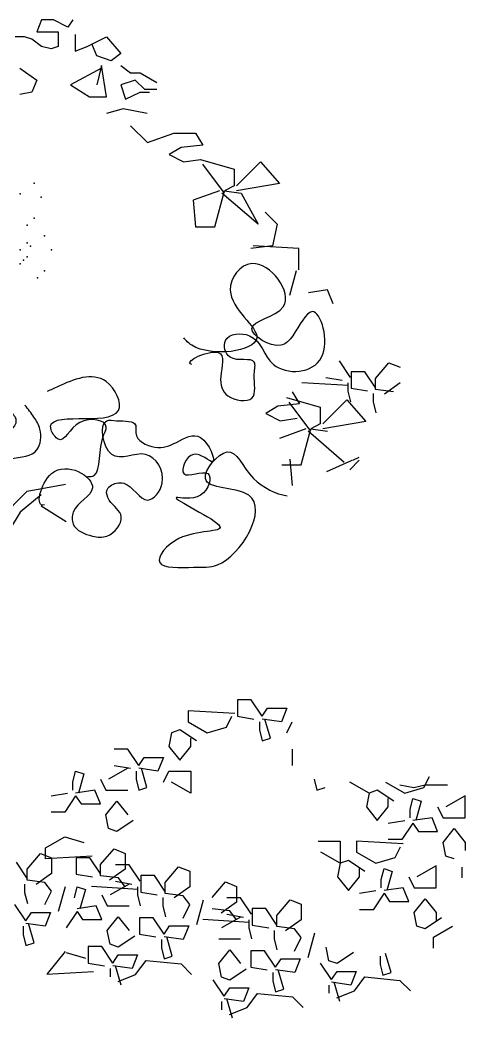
# Model space of a CAD drawing. Extents: x -15.8 to -8, y 56.1 to 69.5.
# Drawn here: x -10.648 to -9.404, y 66.523 to 69.311 of the extents above; entities that cross this region are included whole.
import ezdxf

# ---------------------------------------------------------------- set-up
doc = ezdxf.new("R2010")
doc.units = 0
doc.header["$LTSCALE"] = 0.01
doc.header["$MEASUREMENT"] = 0
doc.layers.add('MUEBLES', color=30, linetype='CONTINUOUS')

msp = doc.modelspace()

# ---------------------------------------------------------------- linework, layer by layer
at = {"layer": 'MUEBLES'}
for p, q in [((-10.5881, 69.3113), (-10.6016, 69.2777)), ((-10.5545, 69.3113), (-10.5881, 69.3113)), ((-10.5142, 69.2911), (-10.5545, 69.3113)), ((-10.5008, 69.3113), (-10.5142, 69.2911)), ((-10.6016, 69.2777), (-10.5814, 69.2777)), ((-10.5814, 69.2777), (-10.5411, 69.2777)), ((-10.5411, 69.2777), (-10.5411, 69.2374)), ((-10.4941, 69.271), (-10.4941, 69.224)), ((-10.6352, 69.2643), (-10.662, 69.2643)), ((-10.615, 69.2576), (-10.6352, 69.2643)), ((-10.5881, 69.2374), (-10.615, 69.2576)), ((-10.4605, 69.2374), (-10.4068, 69.2643)), ((-10.4336, 69.2106), (-10.4471, 69.2442)), ((-10.4068, 69.2643), (-10.3664, 69.2173)), ((-10.5613, 69.2307), (-10.5881, 69.2374)), ((-10.5411, 69.2374), (-10.5613, 69.2307)), ((-10.4941, 69.224), (-10.4605, 69.2374)), ((-10.3664, 69.2173), (-10.3933, 69.1972)), ((-10.3933, 69.1972), (-10.4336, 69.2106)), ((-10.6486, 69.177), (-10.6016, 69.1435)), ((-10.4202, 69.177), (-10.5075, 69.13)), ((-10.4202, 69.1837), (-10.4336, 69.13)), ((-10.4068, 69.0965), (-10.4202, 69.1837)), ((-10.3664, 69.1837), (-10.3396, 69.1636)), ((-10.3396, 69.1636), (-10.3127, 69.1636)), ((-10.3127, 69.1636), (-10.2657, 69.1368)), ((-10.6016, 69.1435), (-10.615, 69.1099)), ((-10.5075, 69.13), (-10.4538, 69.0965)), ((-10.3261, 69.1435), (-10.3664, 69.13)), ((-10.3664, 69.13), (-10.353, 69.0898)), ((-10.2993, 69.1166), (-10.3261, 69.1435)), ((-10.615, 69.1099), (-10.6486, 69.1032)), ((-10.353, 69.0898), (-10.3127, 69.1099)), ((-10.3127, 69.1099), (-10.2858, 69.1099)), ((-10.2657, 69.1166), (-10.2993, 69.1166)), ((-10.4538, 69.0965), (-10.4068, 69.0965)), ((-10.3597, 69.0629), (-10.4068, 69.0495)), ((-10.2926, 69.0495), (-10.3597, 69.0629)), ((-10.3389, 69.0156), (-10.2919, 68.9686)), ((-10.2919, 68.9686), (-10.218, 68.9954)), ((-10.218, 68.9954), (-10.1575, 68.9954)), ((-10.1575, 68.9954), (-10.1373, 68.9619)), ((-10.1373, 68.9619), (-10.1978, 68.9552)), ((-10.1978, 68.9552), (-10.2314, 68.935)), ((-10.2314, 68.935), (-10.1911, 68.9149)), ((-10.1911, 68.9149), (-10.1441, 68.9216)), ((-10.1441, 68.9216), (-10.05, 68.8948)), ((-10.0769, 68.8276), (-10.1373, 68.9082)), ((-10.0433, 68.8478), (-9.9761, 68.9149)), ((-9.9761, 68.9149), (-9.9224, 68.8545)), ((-10.05, 68.8948), (-10.05, 68.8478)), ((-9.9224, 68.8545), (-10.0433, 68.8343)), ((-10.0903, 68.8343), (-10.1642, 68.8075)), ((-10.1038, 68.7336), (-10.0769, 68.8343)), ((-9.9828, 68.7404), (-10.0836, 68.8276)), ((-10.05, 68.8478), (-10.0769, 68.8343)), ((-10.0769, 68.8343), (-10.0299, 68.8276)), ((-10.0299, 68.8276), (-9.9828, 68.7404)), ((-10.1642, 68.8075), (-10.1575, 68.7336)), ((-9.9627, 68.7739), (-9.9291, 68.7404)), ((-9.9291, 68.7404), (-9.9425, 68.6799)), ((-10.1575, 68.7336), (-10.1038, 68.7336)), ((-9.9425, 68.6799), (-10.003, 68.6732)), ((-9.8686, 68.6732), (-9.9963, 68.6799)), ((-9.8686, 68.6128), (-9.8686, 68.6732)), ((-9.876, 68.6102), (-9.8947, 68.5418)), ((-9.7885, 68.5569), (-9.8421, 68.5492)), ((-9.7731, 68.5186), (-9.7885, 68.5569)), ((-9.7246, 68.3128), (-9.7552, 68.3587)), ((-9.6544, 68.3097), (-9.617, 68.3532)), ((-9.617, 68.3532), (-9.5859, 68.3408)), ((-9.6844, 68.3285), (-9.7227, 68.3285)), ((-9.7227, 68.3285), (-9.7227, 68.2826)), ((-9.6538, 68.2826), (-9.6844, 68.3285)), ((-9.7304, 68.2902), (-9.8607, 68.2979)), ((-9.7935, 68.3128), (-9.7476, 68.3051)), ((-9.7322, 68.2975), (-9.7322, 68.2745)), ((-9.6544, 68.2785), (-9.6544, 68.3097)), ((-9.5859, 68.2972), (-9.6295, 68.2661)), ((-9.8873, 68.2722), (-9.8672, 68.2387)), ((-9.7322, 68.2745), (-9.7246, 68.2439)), ((-9.7227, 68.2826), (-9.6768, 68.2749)), ((-9.6614, 68.2673), (-9.6614, 68.2443)), ((-9.6046, 68.2723), (-9.6544, 68.2785)), ((-9.8672, 68.2387), (-9.9276, 68.232)), ((-9.9029, 68.2564), (-9.8089, 68.2296)), ((-9.8357, 68.1624), (-9.8962, 68.243)), ((-9.8021, 68.1826), (-9.735, 68.2497)), ((-9.735, 68.2497), (-9.6812, 68.1893)), ((-9.6614, 68.2443), (-9.6538, 68.2136)), ((-9.9276, 68.232), (-9.9612, 68.2118)), ((-9.9612, 68.2118), (-9.9209, 68.1917)), ((-9.8089, 68.2296), (-9.8089, 68.1826)), ((-9.9209, 68.1917), (-9.8739, 68.1984)), ((-9.8089, 68.1826), (-9.8357, 68.1691)), ((-9.6812, 68.1893), (-9.8021, 68.1691)), ((-9.8492, 68.1691), (-9.9231, 68.1423)), ((-9.8626, 68.0684), (-9.8357, 68.1691)), ((-9.7417, 68.0752), (-9.8425, 68.1624)), ((-9.8357, 68.1691), (-9.7887, 68.1624)), ((-9.894, 68.0843), (-9.8873, 68.0104)), ((-9.7901, 68.0496), (-9.7194, 68.081)), ((-9.6997, 68.0812), (-9.7266, 68.0543)), ((-9.701, 68.0889), (-9.7184, 68.0809)), ((-9.9163, 68.0684), (-9.8626, 68.0684)), ((-10.6285, 67.9944), (-10.5208, 68.014)), ((-10.7068, 67.9162), (-10.6285, 67.9944)), ((-10.5893, 67.9846), (-10.6481, 67.9357)), ((-10.6481, 67.9357), (-10.6774, 67.8868)), ((-10.589, 67.9535), (-10.5193, 67.91)), ((-10.002, 67.4118), (-10.0403, 67.4118)), ((-10.0403, 67.4118), (-10.0403, 67.3659)), ((-9.9714, 67.3659), (-10.002, 67.4118)), ((-10.048, 67.3735), (-10.1783, 67.3812)), ((-10.1783, 67.3812), (-10.1783, 67.3506)), ((-9.9714, 67.3659), (-9.956, 67.3889)), ((-9.956, 67.3889), (-9.9024, 67.3889)), ((-9.9024, 67.3889), (-9.9177, 67.3506)), ((-10.1783, 67.3506), (-10.1247, 67.3199)), ((-10.071, 67.3352), (-10.0557, 67.3659)), ((-10.0403, 67.3659), (-9.9944, 67.3582)), ((-9.979, 67.3506), (-9.979, 67.3276)), ((-9.9177, 67.3506), (-9.9714, 67.3582)), ((-9.9484, 67.3046), (-9.9637, 67.3582)), ((-9.9024, 67.3199), (-9.8871, 67.3506)), ((-10.2243, 67.3199), (-10.232, 67.2816)), ((-10.2013, 67.3276), (-10.2243, 67.3199)), ((-10.1553, 67.297), (-10.2013, 67.3276)), ((-10.1247, 67.3199), (-10.071, 67.3352)), ((-9.979, 67.3276), (-9.9714, 67.297)), ((-10.1706, 67.2816), (-10.1706, 67.3046)), ((-9.9714, 67.297), (-9.9484, 67.3046)), ((-10.3469, 67.274), (-10.3852, 67.274)), ((-10.3163, 67.228), (-10.3469, 67.274)), ((-10.232, 67.2816), (-10.2013, 67.2433)), ((-10.2013, 67.2433), (-10.1706, 67.2816)), ((-9.8871, 67.274), (-9.8871, 67.228)), ((-10.3163, 67.228), (-10.3009, 67.251)), ((-10.3009, 67.251), (-10.2473, 67.251)), ((-10.2473, 67.251), (-10.2626, 67.2127)), ((-10.5002, 67.1821), (-10.4926, 67.2127)), ((-10.4926, 67.2127), (-10.4696, 67.205)), ((-10.4696, 67.205), (-10.4849, 67.1514)), ((-10.3469, 67.2204), (-10.4006, 67.1897)), ((-10.3852, 67.228), (-10.3393, 67.2204)), ((-10.3239, 67.2127), (-10.3239, 67.1897)), ((-10.2626, 67.2127), (-10.3163, 67.2204)), ((-10.2933, 67.1668), (-10.3086, 67.2204)), ((-10.2473, 67.1821), (-10.232, 67.2127)), ((-10.232, 67.2127), (-10.1706, 67.2127)), ((-10.1706, 67.2127), (-10.1706, 67.1514)), ((-10.5002, 67.1591), (-10.5002, 67.1821)), ((-10.4236, 67.1897), (-10.4082, 67.1591)), ((-10.3239, 67.1897), (-10.3163, 67.1591)), ((-10.1706, 67.1514), (-10.2243, 67.1821)), ((-9.8257, 67.1897), (-9.8181, 67.1591)), ((-9.6724, 67.1514), (-9.7261, 67.1821)), ((-9.6265, 67.1821), (-9.5728, 67.1514)), ((-9.5192, 67.1668), (-9.5038, 67.1974)), ((-10.5615, 67.1438), (-10.5155, 67.1514)), ((-10.4389, 67.1591), (-10.4926, 67.1514)), ((-10.4236, 67.1208), (-10.4389, 67.1591)), ((-10.4082, 67.1591), (-10.3469, 67.1591)), ((-10.3163, 67.1591), (-10.2933, 67.1668)), ((-9.8181, 67.1591), (-9.7951, 67.1668)), ((-9.6724, 67.1514), (-9.6801, 67.1131)), ((-9.6495, 67.1591), (-9.6724, 67.1514)), ((-9.6035, 67.1285), (-9.6495, 67.1591)), ((-9.5472, 67.1656), (-9.5862, 67.1734)), ((-9.5728, 67.1514), (-9.5192, 67.1668)), ((-9.516, 67.1734), (-9.5472, 67.1656)), ((-9.4536, 67.1734), (-9.516, 67.1734)), ((-10.4926, 67.1438), (-10.5232, 67.0978)), ((-10.4926, 67.1438), (-10.4772, 67.1208)), ((-10.4772, 67.1208), (-10.4236, 67.1208)), ((-10.4082, 67.0902), (-10.3776, 67.1285)), ((-10.3776, 67.1285), (-10.3469, 67.0902)), ((-9.6188, 67.1131), (-9.6188, 67.1361)), ((-9.5575, 67.1055), (-9.5498, 67.1361)), ((-9.5498, 67.1361), (-9.5268, 67.1285)), ((-9.5268, 67.1285), (-9.5422, 67.0748)), ((-9.4042, 67.1438), (-9.4578, 67.1131)), ((-9.4042, 67.0825), (-9.4042, 67.1438)), ((-10.5232, 67.0978), (-10.5615, 67.0978)), ((-9.6801, 67.1131), (-9.6495, 67.0748)), ((-9.6495, 67.0748), (-9.6188, 67.1131)), ((-9.5575, 67.0825), (-9.5575, 67.1055)), ((-9.4808, 67.1131), (-9.4655, 67.0825)), ((-10.4006, 67.0519), (-10.4082, 67.0902)), ((-10.3316, 67.0748), (-10.3776, 67.0442)), ((-9.6188, 67.0672), (-9.5728, 67.0748)), ((-9.5498, 67.0672), (-9.5805, 67.0212)), ((-9.4962, 67.0825), (-9.5498, 67.0748)), ((-9.5498, 67.0672), (-9.5345, 67.0442)), ((-9.4808, 67.0442), (-9.4962, 67.0825)), ((-9.4655, 67.0825), (-9.4042, 67.0825)), ((-10.3776, 67.0442), (-10.4006, 67.0519)), ((-9.5345, 67.0442), (-9.4808, 67.0442)), ((-9.4655, 67.0136), (-9.4348, 67.0519)), ((-9.4348, 67.0519), (-9.4042, 67.0136)), ((-10.5769, 66.9983), (-10.5232, 67.0289)), ((-10.5232, 67.0289), (-10.4696, 67.0136)), ((-9.8145, 67.0167), (-9.7532, 67.0167)), ((-9.7532, 67.0167), (-9.7532, 66.9555)), ((-9.5769, 67.0091), (-9.7072, 67.0167)), ((-9.7072, 67.0167), (-9.7072, 66.9861)), ((-9.5805, 67.0212), (-9.6188, 67.0212)), ((-9.4578, 66.9753), (-9.4655, 67.0136)), ((-9.4042, 67.0136), (-9.4042, 66.9906)), ((-10.6283, 66.9391), (-10.591, 66.9827)), ((-10.591, 66.9827), (-10.5598, 66.9702)), ((-10.5769, 66.9676), (-10.5769, 66.9983)), ((-10.4228, 66.9516), (-10.3854, 66.9951)), ((-10.3854, 66.9951), (-10.3542, 66.9827)), ((-10.3542, 66.9827), (-10.3542, 66.9391)), ((-9.7532, 66.9555), (-9.8069, 66.9861)), ((-9.7072, 66.9861), (-9.6536, 66.9555)), ((-9.5999, 66.9708), (-9.5846, 67.0014)), ((-10.6277, 66.912), (-10.6583, 66.958)), ((-10.4466, 66.9753), (-10.5769, 66.9676)), ((-10.5598, 66.9702), (-10.5598, 66.9267)), ((-10.4528, 66.9704), (-10.4911, 66.9704)), ((-10.4911, 66.9704), (-10.4911, 66.9245)), ((-10.4221, 66.9245), (-10.4528, 66.9704)), ((-9.7532, 66.9555), (-9.7609, 66.9172)), ((-9.7302, 66.9631), (-9.7532, 66.9555)), ((-9.6842, 66.9325), (-9.7302, 66.9631)), ((-9.6536, 66.9555), (-9.5999, 66.9708)), ((-9.4348, 66.9676), (-9.4578, 66.9753)), ((-10.6283, 66.908), (-10.6283, 66.9391)), ((-10.5598, 66.9267), (-10.6034, 66.8955)), ((-10.4228, 66.9204), (-10.4228, 66.9516)), ((-10.3542, 66.9391), (-10.3978, 66.908)), ((-10.3429, 66.9508), (-10.3812, 66.9508)), ((-10.3123, 66.9049), (-10.3429, 66.9508)), ((-10.2421, 66.9018), (-10.2047, 66.9453)), ((-10.2047, 66.9453), (-10.1736, 66.9329)), ((-10.1736, 66.9329), (-10.1736, 66.8893)), ((-9.6996, 66.9172), (-9.6996, 66.9401)), ((-9.6382, 66.9095), (-9.6306, 66.9401)), ((-9.6306, 66.9401), (-9.6076, 66.9325)), ((-9.6076, 66.9325), (-9.6229, 66.8789)), ((-9.4849, 66.9478), (-9.5386, 66.9172)), ((-9.4849, 66.8865), (-9.4849, 66.9478)), ((-9.4119, 66.914), (-9.4119, 66.9446)), ((-10.5785, 66.9018), (-10.6283, 66.908)), ((-10.5598, 66.8769), (-10.5785, 66.9018)), ((-10.4911, 66.9245), (-10.4451, 66.9168)), ((-10.3729, 66.9142), (-10.4228, 66.9204)), ((-10.3812, 66.9049), (-10.3352, 66.8972)), ((-10.3542, 66.8893), (-10.3729, 66.9142)), ((-10.2721, 66.9206), (-10.3104, 66.9206)), ((-10.3104, 66.9206), (-10.3104, 66.8747)), ((-10.2414, 66.8747), (-10.2721, 66.9206)), ((-10.2421, 66.8706), (-10.2421, 66.9018)), ((-10.1113, 66.8593), (-10.0739, 66.9029)), ((-10.0739, 66.9029), (-10.0427, 66.8905)), ((-9.7609, 66.9172), (-9.7302, 66.8789)), ((-9.7302, 66.8789), (-9.6996, 66.9172)), ((-9.6382, 66.8865), (-9.6382, 66.9095)), ((-9.5616, 66.9172), (-9.5463, 66.8865)), ((-10.6353, 66.8967), (-10.6353, 66.8737)), ((-10.6353, 66.8737), (-10.6277, 66.8431)), ((-10.5785, 66.8395), (-10.5598, 66.8769)), ((-10.5224, 66.8893), (-10.5411, 66.8208)), ((-10.4962, 66.8589), (-10.4885, 66.8896)), ((-10.4885, 66.8896), (-10.4655, 66.8819)), ((-10.4655, 66.8819), (-10.4809, 66.8283)), ((-10.3181, 66.8823), (-10.4484, 66.89)), ((-10.3429, 66.8972), (-10.3966, 66.8666)), ((-10.3199, 66.8896), (-10.3199, 66.8666)), ((-10.3104, 66.8747), (-10.2644, 66.867)), ((-10.1923, 66.8644), (-10.2421, 66.8706)), ((-10.1736, 66.8893), (-10.2172, 66.8582)), ((-10.0427, 66.8905), (-10.0427, 66.8469)), ((-9.6996, 66.8712), (-9.6536, 66.8789)), ((-9.6306, 66.8712), (-9.6612, 66.8253)), ((-9.5769, 66.8865), (-9.6306, 66.8789)), ((-9.6306, 66.8712), (-9.6152, 66.8482)), ((-9.5616, 66.8482), (-9.5769, 66.8865)), ((-9.5463, 66.8865), (-9.4849, 66.8865)), ((-10.4196, 66.8666), (-10.4042, 66.836)), ((-10.3199, 66.8666), (-10.3123, 66.836)), ((-10.2491, 66.8594), (-10.2491, 66.8364)), ((-10.1736, 66.8395), (-10.1923, 66.8644)), ((-10.1362, 66.852), (-10.1549, 66.7835)), ((-10.0427, 66.8469), (-10.0863, 66.8158)), ((-10.0314, 66.8586), (-10.0697, 66.8586)), ((-10.0008, 66.8127), (-10.0314, 66.8586)), ((-9.9306, 66.8095), (-9.8932, 66.8531)), ((-9.8932, 66.8531), (-9.8621, 66.8407)), ((-9.6152, 66.8482), (-9.5616, 66.8482)), ((-9.5463, 66.8176), (-9.5156, 66.8559)), ((-9.5156, 66.8559), (-9.4849, 66.8176)), ((-10.6317, 66.7945), (-10.6623, 66.8404)), ((-10.6317, 66.7945), (-10.6164, 66.8175)), ((-10.6164, 66.8175), (-10.5627, 66.8175)), ((-10.5627, 66.8175), (-10.578, 66.7792)), ((-10.4885, 66.8206), (-10.5192, 66.7747)), ((-10.4349, 66.836), (-10.4885, 66.8283)), ((-10.4885, 66.8206), (-10.4732, 66.7977)), ((-10.4196, 66.7977), (-10.4349, 66.836)), ((-10.4042, 66.836), (-10.3429, 66.836)), ((-10.2491, 66.8364), (-10.2414, 66.8057)), ((-10.1923, 66.8022), (-10.1736, 66.8395)), ((-10.0614, 66.822), (-10.1113, 66.8282)), ((-10.0427, 66.7971), (-10.0614, 66.822)), ((-9.9989, 66.8284), (-9.9989, 66.7824)), ((-9.9606, 66.8284), (-9.9989, 66.8284)), ((-9.93, 66.7824), (-9.9606, 66.8284)), ((-9.8621, 66.8407), (-9.8621, 66.7971)), ((-9.6612, 66.8253), (-9.6996, 66.8253)), ((-9.5386, 66.7793), (-9.5463, 66.8176)), ((-9.4849, 66.8176), (-9.4849, 66.7946)), ((-10.578, 66.7792), (-10.6317, 66.7868)), ((-10.6087, 66.7332), (-10.624, 66.7868)), ((-10.4732, 66.7977), (-10.4196, 66.7977)), ((-10.4042, 66.767), (-10.3736, 66.8053)), ((-10.3736, 66.8053), (-10.3429, 66.767)), ((-10.2761, 66.8031), (-10.3144, 66.8031)), ((-10.3144, 66.8031), (-10.3144, 66.7571)), ((-10.2455, 66.7571), (-10.2761, 66.8031)), ((-10.0066, 66.7901), (-10.1369, 66.7978)), ((-10.0314, 66.805), (-10.0851, 66.7744)), ((-10.0697, 66.8127), (-10.0238, 66.805)), ((-10.0084, 66.7973), (-10.0084, 66.7744)), ((-9.9306, 66.7784), (-9.9306, 66.8095)), ((-9.8621, 66.7971), (-9.9057, 66.766)), ((-9.4696, 66.8023), (-9.5156, 66.7716)), ((-10.6393, 66.7792), (-10.6393, 66.7562)), ((-10.3966, 66.7287), (-10.4042, 66.767)), ((-10.2455, 66.7571), (-10.2301, 66.7801)), ((-10.2301, 66.7801), (-10.1765, 66.7801)), ((-10.1765, 66.7801), (-10.1918, 66.7418)), ((-10.0084, 66.7744), (-10.0008, 66.7437)), ((-9.9989, 66.7824), (-9.953, 66.7748)), ((-9.9376, 66.7671), (-9.9376, 66.7442)), ((-9.8808, 66.7722), (-9.9306, 66.7784)), ((-9.8621, 66.7473), (-9.8808, 66.7722)), ((-9.8247, 66.7597), (-9.8434, 66.6913)), ((-9.5156, 66.7716), (-9.5386, 66.7793)), ((-9.4926, 66.7487), (-9.439, 66.7793)), ((-10.6393, 66.7562), (-10.6317, 66.7256)), ((-10.6317, 66.7256), (-10.6087, 66.7332)), ((-10.3276, 66.7517), (-10.3736, 66.7211)), ((-10.3144, 66.7571), (-10.2684, 66.7495)), ((-10.2531, 66.7418), (-10.2531, 66.7189)), ((-10.1918, 66.7418), (-10.2455, 66.7495)), ((-10.2225, 66.6959), (-10.2378, 66.7495)), ((-10.0927, 66.7437), (-10.0314, 66.7437)), ((-9.9376, 66.7442), (-9.93, 66.7135)), ((-9.8808, 66.7099), (-9.8621, 66.7473)), ((-9.4926, 66.718), (-9.4926, 66.7487)), ((-10.5224, 66.7088), (-10.5723, 66.6465)), ((-10.5192, 66.7058), (-10.4655, 66.6904)), ((-10.4194, 66.7222), (-10.4577, 66.7222)), ((-10.4577, 66.7222), (-10.4577, 66.6762)), ((-10.3887, 66.6762), (-10.4194, 66.7222)), ((-10.3736, 66.7211), (-10.3966, 66.7287)), ((-10.2531, 66.7189), (-10.2455, 66.6882)), ((-10.0927, 66.6748), (-10.0621, 66.7131)), ((-10.0621, 66.7131), (-10.0314, 66.6748)), ((-10.0029, 66.7109), (-10.0029, 66.6649)), ((-9.9646, 66.7109), (-10.0029, 66.7109)), ((-9.934, 66.6649), (-9.9646, 66.7109)), ((-9.7851, 66.6826), (-9.7928, 66.7209)), ((-9.7161, 66.7056), (-9.7621, 66.675)), ((-9.611, 66.6498), (-9.6263, 66.7034)), ((-10.4577, 66.6762), (-10.4117, 66.6686)), ((-10.3887, 66.6762), (-10.3734, 66.6992)), ((-10.3734, 66.6992), (-10.3198, 66.6992)), ((-10.3198, 66.6992), (-10.3351, 66.6609)), ((-10.325, 66.6445), (-10.2957, 66.6837)), ((-10.2957, 66.6837), (-10.1978, 66.6739)), ((-10.2455, 66.6882), (-10.2225, 66.6959)), ((-10.0851, 66.6365), (-10.0927, 66.6748)), ((-9.934, 66.6649), (-9.9186, 66.6879)), ((-9.9186, 66.6879), (-9.865, 66.6879)), ((-9.865, 66.6879), (-9.8803, 66.6496)), ((-9.7773, 66.6301), (-9.8079, 66.6761)), ((-9.7621, 66.675), (-9.7851, 66.6826)), ((-9.6417, 66.6957), (-9.6417, 66.6727)), ((-10.4426, 66.6521), (-10.5728, 66.6445)), ((-10.3964, 66.6609), (-10.3964, 66.6379)), ((-10.3351, 66.6609), (-10.3887, 66.6686)), ((-10.3657, 66.615), (-10.3811, 66.6686)), ((-10.1978, 66.6739), (-10.1684, 66.6445)), ((-10.0161, 66.6595), (-10.0621, 66.6289)), ((-10.0029, 66.6649), (-9.957, 66.6573)), ((-9.9416, 66.6496), (-9.9416, 66.6266)), ((-9.8803, 66.6496), (-9.934, 66.6573)), ((-9.911, 66.6036), (-9.9263, 66.6573)), ((-9.7773, 66.6301), (-9.762, 66.6531)), ((-9.762, 66.6531), (-9.7083, 66.6531)), ((-9.7083, 66.6531), (-9.7236, 66.6148)), ((-9.6417, 66.6727), (-9.634, 66.6421)), ((-9.634, 66.6421), (-9.611, 66.6498)), ((-10.374, 66.625), (-10.325, 66.6445)), ((-10.0772, 66.584), (-10.1079, 66.6299)), ((-10.0621, 66.6289), (-10.0851, 66.6365)), ((-9.9416, 66.6266), (-9.934, 66.596)), ((-9.7236, 66.6148), (-9.7773, 66.6225)), ((-9.7543, 66.5688), (-9.7696, 66.6225)), ((-9.7136, 66.5984), (-9.6842, 66.6375)), ((-9.6842, 66.6375), (-9.5863, 66.6278)), ((-9.5863, 66.6278), (-9.5569, 66.5984)), ((-10.0772, 66.584), (-10.0619, 66.607)), ((-10.0619, 66.607), (-10.0083, 66.607)), ((-10.0083, 66.607), (-10.0236, 66.5687)), ((-10.0135, 66.5523), (-9.9842, 66.5914)), ((-9.9842, 66.5914), (-9.8863, 66.5816)), ((-9.934, 66.596), (-9.911, 66.6036)), ((-9.7849, 66.6148), (-9.7849, 66.5918)), ((-9.7625, 66.5789), (-9.7136, 66.5984)), ((-10.0849, 66.5687), (-10.0849, 66.5457)), ((-10.0236, 66.5687), (-10.0772, 66.5763)), ((-10.0542, 66.5227), (-10.0696, 66.5763)), ((-9.8863, 66.5816), (-9.8569, 66.5523)), ((-10.0625, 66.5327), (-10.0135, 66.5523))]:
    msp.add_line(p, q, dxfattribs=at)
for points, knots in [([(-10.1679, 68.3486), (-10.1933, 68.3579), (-10.058, 68.4162), (-10.0956, 68.3138), (-10.0771, 68.2513), (-9.9786, 68.2383), (-9.9989, 68.3086), (-9.9826, 68.3758), (-10.0671, 68.3458), (-10.0889, 68.4339), (-9.9756, 68.4428), (-9.9609, 68.3161), (-9.7574, 68.3254), (-9.8221, 68.5539), (-9.8755, 68.4369), (-9.9267, 68.3818), (-10.0579, 68.4656), (-9.8391, 68.4916), (-9.9889, 68.6869), (-10.1067, 68.531), (-9.8905, 68.3982), (-10.1327, 68.3654), (-10.1847, 68.4153), (-10.1905, 68.4235)], [0, 0, 0, 0, 0.081162, 0.148624, 0.205984, 0.273496, 0.340959, 0.374523, 0.44303, 0.491902, 0.560409, 0.665297, 0.801153, 0.931495, 1.017485, 1.060487, 1.153796, 1.259988, 1.409073, 1.504508, 1.657756, 1.840252, 1.87097, 1.87097, 1.87097, 1.87097]), ([(-10.4597, 68.0362), (-10.4518, 68.035), (-10.4198, 68.0375), (-10.4312, 68.1227), (-10.3939, 68.1916), (-10.4979, 68.2102), (-10.5287, 68.1135), (-10.6109, 68.2332), (-10.3181, 68.15), (-10.4117, 68.345), (-10.5142, 68.2997), (-10.5628, 68.2776), (-10.5723, 68.2732)], [5.7698575, 5.7698575, 5.7698575, 5.7698575, 5.7997387, 5.9169763, 5.9382052, 6.0133103, 6.0898835, 6.1234566, 6.3190711, 6.4063467, 6.5413717, 6.5777824, 6.5777824, 6.5777824, 6.5777824]), ([(-10.58, 67.9566), (-10.6077, 67.9457), (-10.5707, 68.1133), (-10.3906, 68.004), (-10.5039, 67.958), (-10.5036, 67.889), (-10.4525, 67.8685), (-10.3962, 67.8619), (-10.3442, 67.9258), (-10.3965, 67.9578), (-10.4123, 68.0008), (-10.3828, 68.0186), (-10.337, 68.0193), (-10.299, 67.9398), (-10.2277, 68.0277), (-10.291, 68.1296), (-10.4054, 68.0524), (-10.4321, 68.2008), (-10.3697, 68.1885), (-10.3182, 68.1941), (-10.3314, 68.139), (-10.2689, 68.108), (-10.21, 68.128), (-10.1385, 68.1754), (-10.0839, 68.0414), (-10.17, 68.1294), (-10.2171, 68.0122), (-10.0977, 68.074), (-10.1326, 67.9587), (-10.283, 67.9999), (-9.9952, 67.8703), (-10.2051, 67.892), (-10.2931, 67.7742), (-10.1655, 67.7848), (-10.054, 67.7746), (-9.9072, 68.0224), (-10.1855, 67.9916), (-10.0533, 68.1505), (-10.0174, 68.027), (-9.9318, 67.9862), (-9.9015, 67.9818)], [0, 0, 0, 0, 0.089562, 0.21066, 0.296651, 0.330214, 0.393577, 0.433884, 0.501029, 0.558788, 0.586467, 0.620047, 0.6402, 0.722181, 0.784089, 0.877363, 0.971413, 1.066347, 1.093218, 1.148611, 1.168749, 1.23591, 1.297843, 1.366349, 1.441411, 1.498803, 1.558853, 1.626031, 1.689718, 1.75723, 1.902524, 2.021556, 2.107546, 2.202548, 2.270061, 2.483422, 2.613151, 2.708585, 2.81305, 2.896184, 2.896184, 2.896184, 2.896184])]:
    msp.add_open_spline(points, degree=3, knots=knots, dxfattribs=at)
msp.add_spline([(-10.9844, 68.1934), (-10.9511, 68.1517), (-10.9344, 68.1517), (-10.9178, 68.1684), (-10.9178, 68.1934), (-10.9428, 68.21), (-10.9928, 68.285), (-10.9594, 68.31), (-10.9011, 68.3016), (-10.9011, 68.2683), (-10.9011, 68.235), (-10.8928, 68.2017), (-10.8427, 68.1684), (-10.8094, 68.16), (-10.7761, 68.1934), (-10.7427, 68.2267), (-10.676, 68.2184), (-10.6594, 68.1934), (-10.7094, 68.1267), (-10.7094, 68.0851), (-10.676, 68.0851), (-10.601, 68.1101), (-10.5927, 68.1684), (-10.6093, 68.2017), (-10.6343, 68.235)], degree=3, dxfattribs=at)
for p in [(-10.6089, 68.8552), (-10.6481, 68.8259), (-10.5893, 68.8161), (-10.6089, 68.7574), (-10.6285, 68.7378), (-10.6285, 68.6889), (-10.5795, 68.7085), (-10.6481, 68.6694), (-10.6187, 68.6791), (-10.56, 68.6694), (-10.6481, 68.6302), (-10.6383, 68.64), (-10.6285, 68.6498), (-10.5795, 68.6107), (-10.5991, 68.5911)]:
    msp.add_point(p, dxfattribs=at)

doc.saveas('drawing.dxf')
